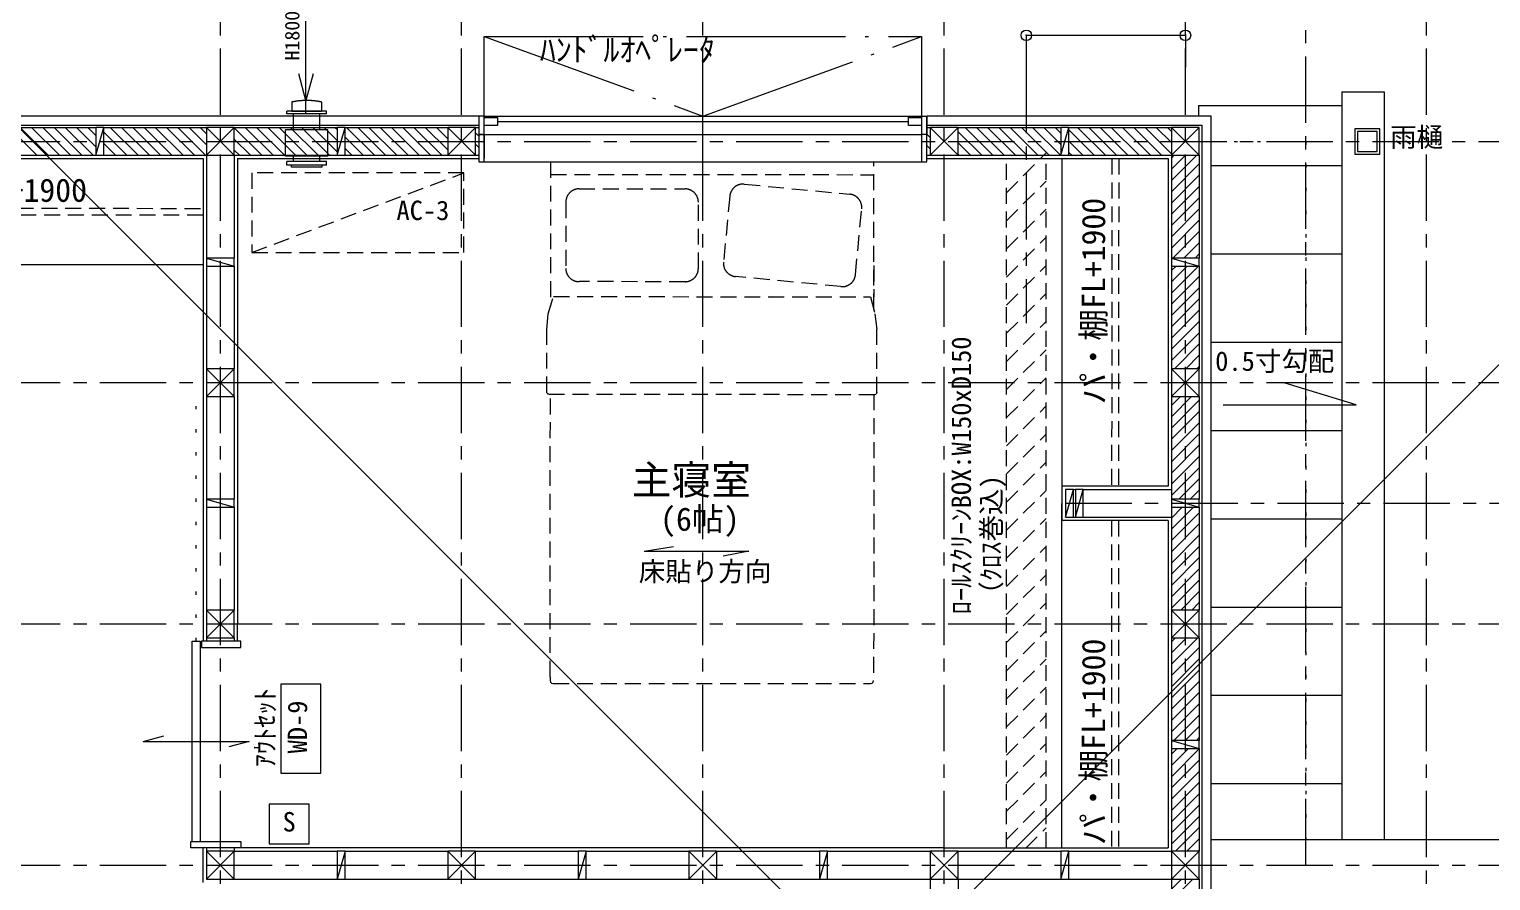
# Model space of a CAD drawing. Units: millimetres at full size, sheet at 1:50. Extents: x -16792 to 54909, y -26252 to 25759.
# Drawn here: x 20298 to 25812, y 17734 to 20946 of the extents above; entities that cross this region are included whole.
import ezdxf
from ezdxf.enums import TextEntityAlignment as Align

# ---------------------------------------------------------------- set-up
doc = ezdxf.new("R2010")
doc.units = ezdxf.units.MM
doc.header["$LTSCALE"] = 50
doc.header["$PDMODE"] = 32
doc.header["$PDSIZE"] = 40
for name, pattern in [('CHAIN1', [8, 5, -1, 1, -1]), ('DASHED1', [1.8, 1.2, -0.6]), ('DOTTED', [1.75, 0.25, -1.5]), ('LONG_DASHED_DOTTED', [15.25, 12, -1.5, 0.25, -1.5])]:
    doc.linetypes.add(name, pattern=pattern)
for name, color, linetype, lineweight in [('3-1_通り芯・通り番号', 7, 'Continuous', 13), ('3-2_柱(黄)', 4, 'Continuous', 5), ('3-3_仕上線(黄)', 3, 'Continuous', 20), ('3-4_下地・間柱(水色)', 4, 'Continuous', 5), ('3-5_サッシ・室内建具', 7, 'Continuous', 13), ('3-6_住宅設備・造作', 4, 'Continuous', 5), ('3-7_家具点線', 4, 'DASHED1', 5), ('3-8_ハッチング', 1, 'Continuous', 9), ('3-9_建築設備', 5, 'Continuous', 13), ('3-A_文字', 7, 'Continuous', 13), ('3-D_断熱・その他ｸﾞﾚｰ', 1, 'Continuous', 9), ('3-F_寸法・方位', 7, 'Continuous', 13), ('F-F_図面枠（共通）', 7, 'Continuous', 13)]:
    doc.layers.add(name, color=color, linetype=linetype, lineweight=lineweight)
doc.styles.add('ＭＳ ゴシック', font='')
doc.styles.get('ＭＳ ゴシック').set_extended_font_data('MS Gothic')

# ---------------------------------------------------------------- blocks, each defined once
blk = doc.blocks.new('SA')
at = {"layer": '3-9_建築設備'}
for p, q in [((-57.26, 223.53), (-57.26, 215.53)), ((-57.26, 223.53), (57.74, 223.53)), ((57.74, 223.53), (57.74, 215.53)), ((-79.76, 181.68), (-79.76, 95.68)), ((-79.76, 181.68), (80.24, 181.68)), ((-79.76, 181.68), (-79.76, 95.68)), ((-79.76, 181.68), (80.24, 181.68)), ((-74.76, 215.53), (-74.76, 201.53)), ((-74.76, 215.53), (75.24, 215.53)), ((-74.76, 201.53), (75.24, 201.53)), ((-57.26, 215.53), (57.74, 215.53)), ((-49.26, 201.68), (-49.26, 181.68)), ((-49.26, 201.68), (49.74, 201.68)), ((-49.26, 181.68), (49.74, 181.68)), ((49.74, 201.68), (49.74, 181.68)), ((75.24, 215.53), (75.24, 201.53)), ((80.24, 181.68), (80.24, 95.68)), ((80.24, 181.68), (80.24, 82.68)), ((-79.76, 95.68), (-79.76, 82.68)), ((-79.76, 82.68), (80.24, 82.68)), ((49.74, 82.68), (49.74, 21.68)), ((-74.76, 21.68), (-74.76, 11.68)), ((-74.76, 21.68), (75.24, 21.68)), ((-74.76, 11.68), (75.24, 11.68)), ((4.57, -385.34), (4.57, 20.47)), ((75.24, 21.68), (75.24, 11.68))]:
    blk.add_line(p, q, dxfattribs=at)
for points in [[(-49.26, 82.68), (-49.26, 21.68), (49.74, 21.68)], [(56.85, -22.4), (56.85, 11.68), (-56.36, 11.68), (-56.36, -22.3), (-55.75, -22.43), (-54.88, -22.61), (-54.02, -22.79), (-53.15, -22.97), (-52.28, -23.14), (-51.41, -23.31), (-50.54, -23.48), (-49.68, -23.64), (-48.81, -23.8), (-47.93, -23.96), (-47.06, -24.12), (-46.19, -24.27), (-45.32, -24.42), (-44.45, -24.57), (-43.57, -24.71), (-42.7, -24.86), (-41.83, -24.99), (-40.95, -25.13), (-40.08, -25.26), (-39.2, -25.39), (-38.33, -25.52), (-37.45, -25.65), (-36.58, -25.77), (-35.7, -25.89), (-34.82, -26), (-33.94, -26.12), (-33.07, -26.23), (-32.19, -26.34), (-31.31, -26.44), (-30.43, -26.54), (-29.55, -26.64), (-28.67, -26.74), (-27.79, -26.83), (-26.91, -26.92), (-26.03, -27.01), (-25.15, -27.1)], [(-25.15, -27.1), (-24.27, -27.18), (-23.39, -27.26), (-22.51, -27.34), (-21.62, -27.41), (-20.74, -27.48), (-19.86, -27.55), (-18.98, -27.61), (-18.09, -27.67), (-17.21, -27.73), (-16.33, -27.79), (-15.44, -27.84), (-14.56, -27.89), (-13.68, -27.94), (-12.79, -27.99), (-11.91, -28.03), (-11.03, -28.07), (-10.14, -28.11), (-9.26, -28.14), (-8.37, -28.17), (-7.49, -28.2), (-6.6, -28.22), (-5.72, -28.24), (-4.84, -28.26), (-3.95, -28.28), (-3.07, -28.29), (-2.18, -28.3), (-1.3, -28.31), (-0.41, -28.32), (0.47, -28.32), (1.36, -28.32), (2.24, -28.31), (3.13, -28.3), (4.01, -28.29), (4.9, -28.28), (5.78, -28.26), (6.67, -28.24), (7.55, -28.22), (8.44, -28.2), (9.32, -28.17)], [(-23.51, -128.36), (3.28, -28.37), (30.07, -128.36)], [(9.32, -28.17), (10.21, -28.14), (11.09, -28.11), (11.97, -28.07), (12.86, -28.03), (13.74, -27.99), (14.63, -27.94), (15.51, -27.89), (16.39, -27.84), (17.28, -27.79), (18.16, -27.73), (19.04, -27.67), (19.92, -27.61), (20.81, -27.55), (21.69, -27.48), (22.57, -27.41), (23.45, -27.34), (24.33, -27.26), (25.22, -27.18), (26.1, -27.1), (26.98, -27.01), (27.86, -26.92), (28.74, -26.83), (29.62, -26.74), (30.5, -26.64), (31.38, -26.54), (32.26, -26.44), (33.13, -26.34), (34.01, -26.23), (34.89, -26.12), (35.77, -26), (36.65, -25.89), (37.52, -25.77), (38.4, -25.65), (39.27, -25.52), (40.15, -25.39), (41.03, -25.26), (41.9, -25.13), (42.77, -24.99), (43.65, -24.86)], [(43.65, -24.86), (44.52, -24.71), (45.4, -24.57), (46.27, -24.42), (47.14, -24.27), (48.01, -24.12), (48.88, -23.96), (49.75, -23.8), (50.62, -23.64), (51.49, -23.48), (52.36, -23.31), (53.23, -23.14), (54.1, -22.97), (54.96, -22.79), (55.83, -22.61), (56.7, -22.43), (57.31, -22.3)]]:
    blk.add_lwpolyline(points, dxfattribs=at)

msp = doc.modelspace()

# ---------------------------------------------------------------- linework, layer by layer
at = {"layer": '3-1_通り芯・通り番号', "color": 1, "linetype": 'CHAIN1', "lineweight": 9}
for p, q in [((21019.52, 11422.55), (21019.52, 23216.06)), ((21929.52, 11422.55), (21929.52, 23216.06)), ((22839.52, 11422.55), (22839.52, 23216.06)), ((23749.52, 11422.55), (23749.52, 23216.06)), ((24659.52, 11422.55), (24659.52, 23216.06)), ((25569.52, 11422.55), (25569.52, 23216.06)), ((25114.52, 17792.55), (25114.52, 22512.96)), ((24059.52, 20802.99), (24059.52, 19837.28)), ((14565.29, 20522.55), (28820.4, 20522.55)), ((14565.29, 19612.55), (28820.4, 19612.55)), ((24207.02, 19157.55), (27874.19, 19157.55)), ((14565.29, 18702.55), (28820.4, 18702.55)), ((14565.29, 17792.55), (28820.4, 17792.55))]:
    msp.add_line(p, q, dxfattribs=at)
at = {"layer": '3-2_柱(黄)'}
for p, q in [((20967.02, 20575.05), (21072.02, 20470.05)), ((21072.02, 20575.05), (20967.02, 20470.05)), ((21877.02, 20575.05), (21982.02, 20470.05)), ((21982.02, 20575.05), (21877.02, 20470.05)), ((23697.02, 20575.05), (23802.02, 20470.05)), ((23802.02, 20575.05), (23697.02, 20470.05)), ((24607.02, 20575.05), (24712.02, 20470.05)), ((24712.02, 20575.05), (24607.02, 20470.05)), ((20967.02, 19665.05), (21072.02, 19560.05)), ((21072.02, 19665.05), (20967.02, 19560.05)), ((24607.02, 19665.05), (24712.02, 19560.05)), ((24712.02, 19665.05), (24607.02, 19560.05)), ((21072.02, 18755.05), (20967.02, 18650.05)), ((21072.02, 18650.05), (20967.02, 18755.05)), ((24712.02, 18755.05), (24607.02, 18650.05)), ((24712.02, 18650.05), (24607.02, 18755.05)), ((20967.02, 17845.05), (21072.02, 17740.05)), ((21072.02, 17845.05), (20967.02, 17740.05)), ((21982.02, 17740.05), (21877.02, 17845.05)), ((21877.02, 17740.05), (21982.02, 17845.05)), ((22892.02, 17740.05), (22787.02, 17845.05)), ((22787.02, 17740.05), (22892.02, 17845.05)), ((23697.02, 17845.05), (23802.02, 17740.05)), ((23802.02, 17845.05), (23697.02, 17740.05)), ((24607.02, 17845.05), (24712.02, 17740.05)), ((24712.02, 17845.05), (24607.02, 17740.05))]:
    msp.add_line(p, q, dxfattribs=at)
at = {"layer": '3-2_柱(黄)', "color": 3, "lineweight": 20}
for points in [[(20967.02, 20575.05), (20967.02, 20470.05), (21072.02, 20470.05), (21072.02, 20575.05)], [(21877.02, 20575.05), (21877.02, 20470.05), (21982.02, 20470.05), (21982.02, 20575.05)], [(23697.02, 20575.05), (23697.02, 20470.05), (23802.02, 20470.05), (23802.02, 20575.05)], [(24607.02, 20575.05), (24607.02, 20470.05), (24712.02, 20470.05), (24712.02, 20575.05)], [(20967.02, 19665.05), (20967.02, 19560.05), (21072.02, 19560.05), (21072.02, 19665.05)], [(24607.02, 19665.05), (24607.02, 19560.05), (24712.02, 19560.05), (24712.02, 19665.05)], [(21072.02, 18755.05), (20967.02, 18755.05), (20967.02, 18650.05), (21072.02, 18650.05)], [(24712.02, 18755.05), (24607.02, 18755.05), (24607.02, 18650.05), (24712.02, 18650.05)], [(20967.02, 17845.05), (20967.02, 17740.05), (21072.02, 17740.05), (21072.02, 17845.05)], [(21982.02, 17740.05), (21982.02, 17845.05), (21877.02, 17845.05), (21877.02, 17740.05)], [(22892.02, 17740.05), (22892.02, 17845.05), (22787.02, 17845.05), (22787.02, 17740.05)], [(23697.02, 17845.05), (23697.02, 17740.05), (23802.02, 17740.05), (23802.02, 17845.05)], [(24607.02, 17845.05), (24607.02, 17740.05), (24712.02, 17740.05), (24712.02, 17845.05)]]:
    msp.add_lwpolyline(points, close=True, dxfattribs=at)
at = {"layer": '3-3_仕上線(黄)', "color": 7, "lineweight": 13}
for p, q in [((25249.52, 20709.07), (25409.52, 20709.07)), ((25249.52, 20709.07), (25249.52, 17889.05)), ((25409.52, 20709.07), (25409.52, 17889.05)), ((24709.52, 20657.55), (24709.52, 20619.05)), ((24709.52, 20657.55), (25249.52, 20657.55)), ((24756.02, 17889.05), (27486.02, 17889.05))]:
    msp.add_line(p, q, dxfattribs=at)
at = {"layer": '3-3_仕上線(黄)'}
for p, q in [((20109.52, 20619.05), (21019.52, 20619.05)), ((21019.52, 20619.05), (21929.52, 20619.05)), ((21929.52, 20619.05), (21994.52, 20619.05)), ((23684.52, 20619.05), (23749.52, 20619.05)), ((23749.52, 20619.05), (24756.02, 20619.05)), ((24756.02, 20619.05), (24756.02, 19612.55)), ((20109.52, 20457.55), (20954.52, 20457.55)), ((20954.52, 20457.55), (20954.52, 19612.55)), ((21084.52, 20457.55), (21084.52, 19612.55)), ((21084.52, 20457.55), (21929.52, 20457.55)), ((21929.52, 20457.55), (21994.52, 20457.55)), ((23684.52, 20457.55), (23749.52, 20457.55)), ((23749.52, 20457.55), (24594.52, 20457.55)), ((24594.52, 20457.55), (24594.52, 19612.55)), ((20954.52, 19612.55), (20954.52, 18637.55)), ((21084.52, 19612.55), (21084.52, 18702.55)), ((24594.52, 19612.55), (24594.52, 19222.55)), ((24756.02, 19612.55), (24756.02, 19157.55)), ((24594.52, 19222.55), (24194.52, 19222.55)), ((24194.52, 19092.55), (24194.52, 19222.55)), ((24756.02, 19157.55), (24756.02, 18702.55)), ((24594.52, 19092.55), (24194.52, 19092.55)), ((24594.52, 19092.55), (24594.52, 18702.55)), ((21084.52, 18637.55), (21084.52, 18702.55)), ((24594.52, 18702.55), (24594.52, 17857.55)), ((24756.02, 18702.55), (24756.02, 17792.55)), ((20954.52, 17727.55), (20954.52, 17857.55)), ((21929.52, 17857.55), (21096.52, 17857.55)), ((22839.52, 17857.55), (21929.52, 17857.55)), ((23749.52, 17857.55), (22839.52, 17857.55)), ((23749.52, 17857.55), (24594.52, 17857.55)), ((24756.02, 17792.55), (24756.02, 16882.55))]:
    msp.add_line(p, q, dxfattribs=at)
at = {"layer": '3-3_仕上線(黄)', "color": 7, "linetype": 'DOTTED', "lineweight": 13}
for p, q in [((24756.02, 20522.55), (25114.52, 20522.55)), ((25114.52, 20522.55), (25114.52, 17889.05))]:
    msp.add_line(p, q, dxfattribs=at)
at = {"layer": '3-4_下地・間柱(水色)'}
for p, q in [((20109.52, 20584.05), (21019.52, 20584.05)), ((20162.02, 20575.05), (20549.52, 20575.05)), ((20549.52, 20470.05), (20579.52, 20575.05)), ((20579.52, 20575.05), (20967.02, 20575.05)), ((21019.52, 20584.05), (21929.52, 20584.05)), ((21072.02, 20575.05), (21459.52, 20575.05)), ((21459.52, 20470.05), (21489.52, 20575.05)), ((21489.52, 20575.05), (21877.02, 20575.05)), ((21929.52, 20584.05), (21994.52, 20584.05)), ((21982.02, 20575.05), (21994.52, 20575.05)), ((23684.52, 20584.05), (23749.52, 20584.05)), ((23684.52, 20575.05), (23697.02, 20575.05)), ((23749.52, 20584.05), (24721.02, 20584.05)), ((23802.02, 20575.05), (24189.52, 20575.05)), ((24189.52, 20470.05), (24219.52, 20575.05)), ((24219.52, 20575.05), (24607.02, 20575.05)), ((24721.02, 20584.05), (24721.02, 19612.55)), ((20162.02, 20470.05), (20549.52, 20470.05)), ((20579.52, 20470.05), (20967.02, 20470.05)), ((20967.02, 20470.05), (20967.02, 20082.55)), ((21072.02, 20470.05), (21072.02, 20082.55)), ((21072.02, 20470.05), (21459.52, 20470.05)), ((21489.52, 20470.05), (21877.02, 20470.05)), ((21982.02, 20470.05), (21994.52, 20470.05)), ((23684.52, 20470.05), (23697.02, 20470.05)), ((23802.02, 20470.05), (24189.52, 20470.05)), ((24219.52, 20470.05), (24607.02, 20470.05)), ((24607.02, 20470.05), (24607.02, 20082.55)), ((24712.02, 20470.05), (24712.02, 20082.55)), ((20967.02, 20082.55), (21072.02, 20052.55)), ((24607.02, 20082.55), (24712.02, 20052.55)), ((20967.02, 20052.55), (20967.02, 19665.05)), ((21072.02, 20052.55), (21072.02, 19665.05)), ((24607.02, 20052.55), (24607.02, 19665.05)), ((24712.02, 20052.55), (24712.02, 19665.05)), ((24721.02, 19612.55), (24721.02, 19157.55)), ((20967.02, 19560.05), (20967.02, 18755.05)), ((21072.02, 19560.05), (21072.02, 19172.55)), ((24607.02, 19560.05), (24607.02, 19210.05)), ((24712.02, 19560.05), (24712.02, 19172.55)), ((24207.02, 19105.05), (24237.02, 19210.05)), ((24237.02, 19210.05), (24244.52, 19210.05)), ((24244.52, 19105.05), (24274.52, 19210.05)), ((24274.52, 19210.05), (24607.02, 19210.05)), ((20967.02, 19172.55), (21072.02, 19142.55)), ((21072.02, 19142.55), (21072.02, 18755.05)), ((24607.02, 19172.55), (24712.02, 19142.55)), ((24712.02, 19142.55), (24712.02, 18755.05)), ((24721.02, 19157.55), (24721.02, 18702.55)), ((24237.02, 19105.05), (24244.52, 19105.05)), ((24274.52, 19105.05), (24607.02, 19105.05)), ((24607.02, 19105.05), (24607.02, 18755.05)), ((24721.02, 18702.55), (24721.02, 17792.55)), ((20967.02, 18650.05), (20967.02, 18637.55)), ((21072.02, 18650.05), (21072.02, 18637.55)), ((24607.02, 18650.05), (24607.02, 18262.55)), ((24712.02, 18650.05), (24712.02, 18262.55)), ((24607.02, 18262.55), (24712.02, 18232.55)), ((24607.02, 18232.55), (24607.02, 17845.05)), ((24712.02, 18232.55), (24712.02, 17845.05)), ((20967.02, 17857.55), (20967.02, 17845.05)), ((21072.02, 17857.55), (21072.02, 17845.05)), ((21072.02, 17845.05), (21459.52, 17845.05)), ((21489.52, 17845.05), (21459.52, 17740.05)), ((21489.52, 17845.05), (21877.02, 17845.05)), ((21982.02, 17845.05), (22369.52, 17845.05)), ((22399.52, 17845.05), (22369.52, 17740.05)), ((22399.52, 17845.05), (22787.02, 17845.05)), ((22892.02, 17845.05), (23279.52, 17845.05)), ((23309.52, 17845.05), (23279.52, 17740.05)), ((23309.52, 17845.05), (23697.02, 17845.05)), ((23802.02, 17845.05), (24189.52, 17845.05)), ((24189.52, 17740.05), (24219.52, 17845.05)), ((24219.52, 17845.05), (24607.02, 17845.05)), ((24721.02, 17792.55), (24721.02, 16882.55)), ((21072.02, 17740.05), (21459.52, 17740.05)), ((21489.52, 17740.05), (21877.02, 17740.05)), ((21982.02, 17740.05), (22369.52, 17740.05)), ((22399.52, 17740.05), (22787.02, 17740.05)), ((22892.02, 17740.05), (23279.52, 17740.05)), ((23309.52, 17740.05), (23697.02, 17740.05)), ((23697.02, 17740.05), (23697.02, 17352.55)), ((23802.02, 17740.05), (23802.02, 17352.55)), ((23802.02, 17740.05), (24189.52, 17740.05)), ((24219.52, 17740.05), (24607.02, 17740.05)), ((24607.02, 17740.05), (24607.02, 17352.55)), ((24712.02, 17740.05), (24712.02, 17352.55))]:
    msp.add_line(p, q, dxfattribs=at)
for points in [[(20549.52, 20575.05), (20549.52, 20470.05), (20579.52, 20470.05), (20579.52, 20575.05)], [(21459.52, 20575.05), (21459.52, 20470.05), (21489.52, 20470.05), (21489.52, 20575.05)], [(24189.52, 20575.05), (24189.52, 20470.05), (24219.52, 20470.05), (24219.52, 20575.05)], [(21072.02, 20082.55), (20967.02, 20082.55), (20967.02, 20052.55), (21072.02, 20052.55)], [(24712.02, 20082.55), (24607.02, 20082.55), (24607.02, 20052.55), (24712.02, 20052.55)], [(24207.02, 19210.05), (24207.02, 19105.05), (24237.02, 19105.05), (24237.02, 19210.05)], [(24244.52, 19210.05), (24244.52, 19105.05), (24274.52, 19105.05), (24274.52, 19210.05)], [(21072.02, 19172.55), (20967.02, 19172.55), (20967.02, 19142.55), (21072.02, 19142.55)], [(24712.02, 19172.55), (24607.02, 19172.55), (24607.02, 19142.55), (24712.02, 19142.55)], [(24712.02, 18262.55), (24607.02, 18262.55), (24607.02, 18232.55), (24712.02, 18232.55)], [(21489.52, 17740.05), (21489.52, 17845.05), (21459.52, 17845.05), (21459.52, 17740.05)], [(22399.52, 17740.05), (22399.52, 17845.05), (22369.52, 17845.05), (22369.52, 17740.05)], [(23309.52, 17740.05), (23309.52, 17845.05), (23279.52, 17845.05), (23279.52, 17740.05)], [(24189.52, 17845.05), (24189.52, 17740.05), (24219.52, 17740.05), (24219.52, 17845.05)]]:
    msp.add_lwpolyline(points, close=True, dxfattribs=at)
at = {"layer": '3-5_サッシ・室内建具', "linetype": 'LONG_DASHED_DOTTED'}
for p, q in [((22014.52, 20618.15), (22014.52, 20918.05)), ((22014.62, 20918.05), (23664.42, 20918.05)), ((23664.52, 20918.05), (23664.52, 20618.15))]:
    msp.add_line(p, q, dxfattribs=at)
at = {"layer": '3-5_サッシ・室内建具'}
for p, q in [((22839.52, 20473.05), (22839.52, 20693.05)), ((21994.52, 20619.05), (21994.52, 20610.05)), ((22014.52, 20618.05), (21994.52, 20618.05)), ((22014.52, 20618.05), (23664.52, 20618.05)), ((22014.52, 20445.55), (22014.52, 20618.05)), ((22014.52, 20613.05), (22064.52, 20613.05)), ((22064.52, 20598.05), (23614.52, 20598.05)), ((23614.52, 20613.05), (23664.52, 20613.05)), ((23664.52, 20618.05), (23664.52, 20445.55)), ((23664.52, 20618.05), (23684.52, 20618.05)), ((23684.52, 20619.05), (23684.52, 20548.05)), ((23684.52, 20619.05), (23684.52, 20610.05)), ((23684.52, 20445.55), (23684.52, 20618.05)), ((22014.52, 20548.05), (21994.52, 20548.05)), ((22014.52, 20548.05), (22014.52, 20457.55)), ((22014.52, 20548.05), (23664.52, 20548.05)), ((23684.52, 20548.05), (23664.52, 20548.05)), ((23664.52, 20548.05), (23664.52, 20457.55)), ((23684.52, 20548.05), (23664.52, 20548.05)), ((21994.52, 20445.55), (23684.52, 20445.55)), ((23664.52, 20445.55), (23684.52, 20445.55)), ((20913.52, 18637.55), (20943.52, 18637.55)), ((20913.52, 17881.55), (20913.52, 18637.55)), ((20943.52, 18637.55), (20943.52, 17881.55)), ((21096.52, 18637.55), (20948.52, 18637.55)), ((21096.52, 18613.55), (21096.52, 18637.55)), ((20728.52, 18259.55), (20805.8, 18280.25)), ((20728.52, 18259.55), (21128.52, 18259.55)), ((21128.52, 18259.55), (21051.25, 18238.84)), ((21096.52, 17881.55), (21096.52, 17857.55))]:
    msp.add_line(p, q, dxfattribs=at)
at = {"layer": '3-5_サッシ・室内建具', "linetype": 'DOTTED'}
msp.add_line((20928.52, 18637.55), (20928.52, 19523.59), dxfattribs=at)
at = {"layer": '3-5_サッシ・室内建具', "linetype": 'LONG_DASHED_DOTTED'}
msp.add_lwpolyline([(22014.62, 20917.95), (22839.52, 20618.05), (23664.42, 20917.95)], dxfattribs=at)
at = {"layer": '3-5_サッシ・室内建具'}
for points in [[(21994.52, 20619.05), (21994.52, 20548.05), (22014.52, 20548.05)], [(21994.52, 20618.05), (21994.52, 20445.55), (22014.52, 20445.55)], [(22064.52, 20613.05), (22064.52, 20583.05), (22014.52, 20583.05)], [(23664.52, 20583.05), (23614.52, 20583.05), (23614.52, 20613.05)], [(20948.52, 18637.55), (20948.52, 18613.55), (21096.52, 18613.55)], [(21096.52, 17857.55), (20908.52, 17857.55), (20908.52, 17881.55), (21096.52, 17881.55)]]:
    msp.add_lwpolyline(points, dxfattribs=at)
msp.add_lwpolyline([(21397.96, 18475.86), (21247.96, 18475.86), (21247.96, 18139.74), (21397.96, 18139.74)], close=True, dxfattribs=at)
at = {"layer": '3-6_住宅設備・造作', "color": 7, "lineweight": 13}
for p, q in [((25298.59, 20569.74), (25298.59, 20474.74)), ((25393.59, 20569.74), (25298.59, 20569.74)), ((24193.67, 17857.55), (24195.02, 20457.55)), ((20954.52, 20056.94), (19264.52, 20058.05))]:
    msp.add_line(p, q, dxfattribs=at)
at = {"layer": '3-6_住宅設備・造作', "linetype": 'DASHED1'}
for p, q in [((23984.52, 20329.15), (24134.52, 20479.15)), ((23984.52, 17857.55), (23984.52, 20457.55)), ((24134.52, 17857.55), (24134.52, 20457.55)), ((22264.65, 20445.55), (22264.33, 19900.64)), ((23484.44, 19888.63), (23484.77, 20445.55)), ((22264.62, 20397.74), (23484.75, 20397.01)), ((22372.52, 20343.58), (22772.52, 20343.34)), ((22995.58, 20361.33), (23393.77, 20323.28)), ((23984.52, 20223.08), (24134.52, 20373.08)), ((22322.49, 20293.61), (22322.34, 20043.61)), ((22822.34, 20043.31), (22822.49, 20293.31)), ((22941.05, 20316.31), (22917.27, 20067.45)), ((23415.01, 20019.89), (23438.79, 20268.75)), ((23984.52, 20117.02), (24134.52, 20267.02)), ((23984.52, 20010.95), (24134.52, 20160.95)), ((23360.48, 19974.87), (22962.29, 20012.92)), ((23484.54, 20054.7), (23484.47, 19936.47)), ((23984.52, 19904.88), (24134.52, 20054.88)), ((22772.31, 19993.34), (22372.31, 19993.58)), ((22255.52, 19872.74), (22275.87, 19937.19)), ((22275.87, 19937.19), (23472.16, 19936.47)), ((23101.45, 19938.3), (23101.45, 19938.31)), ((23984.52, 19798.82), (24134.52, 19948.82)), ((22250.93, 19813.31), (22255.52, 19872.74)), ((22250.78, 19575.57), (22250.93, 19813.31)), ((23495.49, 19574.84), (23495.63, 19812.57)), ((23984.52, 19692.75), (24134.52, 19842.75)), ((23984.52, 19586.69), (24134.52, 19736.69)), ((23984.52, 19480.62), (24134.52, 19630.62)), ((22251.83, 19572.26), (22250.78, 19575.57)), ((22251.83, 19572.26), (22254.67, 19569.83)), ((22258.07, 19569.05), (22254.67, 19569.83)), ((22258.07, 19569.05), (23488.2, 19568.32)), ((22263.5, 18503.05), (22264.13, 19569.05)), ((23484.25, 19568.32), (23483.61, 18488.65)), ((23488.2, 19568.32), (23491.6, 19569.09)), ((23984.52, 19374.55), (24134.52, 19524.55)), ((23984.52, 19268.49), (24134.52, 19418.49)), ((23984.52, 19162.42), (24134.52, 19312.42)), ((23984.52, 19056.36), (24134.52, 19206.36)), ((23984.52, 18950.29), (24134.52, 19100.29)), ((23984.52, 18844.22), (24134.52, 18994.22)), ((23984.52, 18738.16), (24134.52, 18888.16)), ((23984.52, 18632.09), (24134.52, 18782.09)), ((23984.52, 18526.03), (24134.52, 18676.03)), ((23984.52, 18419.96), (24134.52, 18569.96)), ((22263.5, 18503.05), (22263.49, 18489.38)), ((22263.49, 18489.38), (22264.77, 18483.08)), ((22274.99, 18478.04), (23472.1, 18477.33)), ((23472.1, 18477.33), (23478.5, 18478.58)), ((23478.5, 18478.58), (23482.33, 18482.36)), ((23482.33, 18482.36), (23483.61, 18488.65)), ((23984.52, 18313.89), (24134.52, 18463.89)), ((23984.52, 18207.83), (24134.52, 18357.83)), ((23984.52, 18101.76), (24134.52, 18251.76)), ((23984.52, 17995.7), (24134.52, 18145.7)), ((23984.52, 17889.63), (24134.52, 18039.63)), ((24058.5, 17857.55), (24134.52, 17933.56))]:
    msp.add_line(p, q, dxfattribs=at)
at = {"layer": '3-6_住宅設備・造作', "color": 7, "linetype": 'DASHED1', "lineweight": 13}
for p, q in [((24382.02, 20457.55), (24381.38, 19222.55)), ((24408.02, 20457.55), (24407.38, 19222.55)), ((19264.52, 20271.05), (20954.52, 20269.94)), ((20954.52, 20243.94), (19264.52, 20245.05)), ((24381.31, 19092.55), (24380.67, 17857.55)), ((24407.31, 19092.55), (24406.67, 17857.55))]:
    msp.add_line(p, q, dxfattribs=at)
at = {"layer": '3-6_住宅設備・造作', "color": 7, "lineweight": 13}
msp.add_lwpolyline([(25298.59, 20474.74), (25393.59, 20474.74), (25393.59, 20569.74)], dxfattribs=at)
msp.add_lwpolyline([(25308.59, 20559.74), (25308.59, 20484.74), (25383.59, 20484.74), (25383.59, 20559.74)], close=True, dxfattribs=at)
at = {"layer": '3-6_住宅設備・造作', "linetype": 'DASHED1'}
for points in [[(22372.52, 20343.58), (22371.09, 20343.56), (22369.66, 20343.5), (22368.24, 20343.4), (22366.82, 20343.26), (22365.4, 20343.07), (22363.99, 20342.85), (22362.59, 20342.59), (22361.19, 20342.29), (22359.81, 20341.94), (22358.43, 20341.56), (22357.07, 20341.14), (22355.71, 20340.68), (22354.38, 20340.18), (22353.05, 20339.65), (22351.74, 20339.07), (22350.45, 20338.46), (22349.18, 20337.81), (22347.93, 20337.13), (22346.69, 20336.41), (22345.48, 20335.66), (22344.29, 20334.87), (22343.12, 20334.05), (22341.98, 20333.19), (22340.86, 20332.31), (22339.77, 20331.39), (22338.7, 20330.44), (22337.66, 20329.46), (22336.65, 20328.45), (22335.67, 20327.41), (22334.72, 20326.34), (22333.8, 20325.25), (22332.91, 20324.14), (22332.05, 20322.99), (22331.23, 20321.83), (22330.44, 20320.64), (22329.69, 20319.42), (22328.97, 20318.19), (22328.28, 20316.94), (22327.63, 20315.67)], [(22995.58, 20361.33), (22994.16, 20361.45), (22992.73, 20361.52), (22991.31, 20361.56), (22989.88, 20361.55), (22988.45, 20361.5), (22987.03, 20361.41), (22985.6, 20361.29), (22984.19, 20361.12), (22982.77, 20360.91), (22981.37, 20360.66), (22979.97, 20360.37), (22978.58, 20360.04), (22977.2, 20359.67), (22975.83, 20359.26), (22974.48, 20358.81), (22973.13, 20358.32), (22971.81, 20357.8), (22970.49, 20357.24), (22969.2, 20356.64), (22967.92, 20356), (22966.66, 20355.33), (22965.42, 20354.62), (22964.2, 20353.88), (22963, 20353.1), (22961.83, 20352.29), (22960.68, 20351.44), (22959.55, 20350.57), (22958.45, 20349.66), (22957.37, 20348.72), (22956.33, 20347.75), (22955.31, 20346.75), (22954.32, 20345.72), (22953.36, 20344.66), (22952.43, 20343.58), (22951.53, 20342.47), (22950.66, 20341.33), (22949.83, 20340.18), (22949.03, 20338.99), (22948.26, 20337.79)], [(22327.63, 20315.67), (22327.02, 20314.38), (22326.44, 20313.07), (22325.91, 20311.75), (22325.41, 20310.41), (22324.94, 20309.06), (22324.52, 20307.69), (22324.14, 20306.32), (22323.79, 20304.93), (22323.49, 20303.54), (22323.23, 20302.13), (22323, 20300.72), (22322.82, 20299.31), (22322.67, 20297.89), (22322.57, 20296.46), (22322.51, 20295.04), (22322.49, 20293.61)], [(22794.58, 20338.2), (22793.29, 20338.81), (22791.98, 20339.39), (22790.66, 20339.92), (22789.32, 20340.42), (22787.97, 20340.89), (22786.6, 20341.31), (22785.23, 20341.69), (22783.84, 20342.04), (22782.45, 20342.34), (22781.04, 20342.6), (22779.63, 20342.83), (22778.22, 20343.01), (22776.8, 20343.16), (22775.37, 20343.26), (22773.95, 20343.32), (22772.52, 20343.34)], [(22822.49, 20293.31), (22822.47, 20294.74), (22822.41, 20296.17), (22822.31, 20297.59), (22822.17, 20299.01), (22821.98, 20300.43), (22821.76, 20301.84), (22821.5, 20303.24), (22821.2, 20304.64), (22820.85, 20306.02), (22820.47, 20307.4), (22820.05, 20308.76), (22819.59, 20310.12), (22819.09, 20311.45), (22818.56, 20312.78), (22817.98, 20314.09), (22817.37, 20315.38), (22816.72, 20316.65), (22816.04, 20317.9), (22815.32, 20319.14), (22814.57, 20320.35), (22813.78, 20321.54), (22812.96, 20322.71), (22812.1, 20323.85), (22811.21, 20324.97), (22810.3, 20326.06), (22809.35, 20327.13), (22808.37, 20328.17), (22807.36, 20329.18), (22806.32, 20330.16), (22805.25, 20331.11), (22804.16, 20332.03), (22803.04, 20332.92), (22801.9, 20333.77), (22800.73, 20334.6), (22799.55, 20335.39), (22798.33, 20336.14), (22797.1, 20336.86), (22795.85, 20337.55), (22794.58, 20338.2)], [(22948.26, 20337.79), (22947.53, 20336.56), (22946.83, 20335.31), (22946.17, 20334.05), (22945.55, 20332.76), (22944.96, 20331.46), (22944.41, 20330.14), (22943.9, 20328.81), (22943.43, 20327.46), (22942.99, 20326.1), (22942.59, 20324.73), (22942.24, 20323.35), (22941.92, 20321.96), (22941.64, 20320.56), (22941.41, 20319.15), (22941.21, 20317.73), (22941.05, 20316.31)], [(23415.24, 20316.08), (23414.02, 20316.81), (23412.77, 20317.5), (23411.5, 20318.16), (23410.22, 20318.79), (23408.92, 20319.38), (23407.6, 20319.93), (23406.27, 20320.44), (23404.92, 20320.91), (23403.56, 20321.35), (23402.19, 20321.74), (23400.81, 20322.1), (23399.41, 20322.42), (23398.01, 20322.69), (23396.6, 20322.93), (23395.19, 20323.13), (23393.77, 20323.28)], [(23438.79, 20268.75), (23438.9, 20270.18), (23438.98, 20271.6), (23439.01, 20273.03), (23439.01, 20274.46), (23438.96, 20275.88), (23438.87, 20277.31), (23438.74, 20278.73), (23438.57, 20280.15), (23438.36, 20281.56), (23438.11, 20282.97), (23437.82, 20284.37), (23437.49, 20285.76), (23437.12, 20287.13), (23436.71, 20288.5), (23436.27, 20289.86), (23435.78, 20291.2), (23435.26, 20292.53), (23434.69, 20293.84), (23434.09, 20295.14), (23433.46, 20296.42), (23432.79, 20297.68), (23432.08, 20298.92), (23431.33, 20300.14), (23430.56, 20301.33), (23429.75, 20302.51), (23428.9, 20303.66), (23428.02, 20304.79), (23427.11, 20305.89), (23426.17, 20306.96), (23425.2, 20308.01), (23424.2, 20309.03), (23423.17, 20310.02), (23422.12, 20310.98), (23421.03, 20311.91), (23419.92, 20312.81), (23418.79, 20313.68), (23417.63, 20314.51), (23416.45, 20315.31), (23415.24, 20316.08)], [(22322.34, 20043.61), (22322.36, 20042.18), (22322.42, 20040.75), (22322.52, 20039.33), (22322.66, 20037.91), (22322.84, 20036.49), (22323.07, 20035.08), (22323.33, 20033.68), (22323.63, 20032.28), (22323.97, 20030.9), (22324.36, 20029.52), (22324.78, 20028.16), (22325.24, 20026.8), (22325.74, 20025.47), (22326.27, 20024.14), (22326.85, 20022.84), (22327.46, 20021.54), (22328.1, 20020.27), (22328.79, 20019.02), (22329.51, 20017.78), (22330.26, 20016.57), (22331.05, 20015.38), (22331.87, 20014.21), (22332.73, 20013.07), (22333.61, 20011.95), (22334.53, 20010.86), (22335.48, 20009.79), (22336.46, 20008.75), (22337.47, 20007.74), (22338.51, 20006.76), (22339.57, 20005.81), (22340.67, 20004.89), (22341.78, 20004), (22342.93, 20003.15), (22344.09, 20002.32), (22345.28, 20001.53), (22346.49, 20000.78), (22347.73, 20000.06), (22348.98, 19999.37), (22350.25, 19998.72)], [(22772.31, 19993.34), (22773.74, 19993.36), (22775.16, 19993.42), (22776.59, 19993.52), (22778.01, 19993.66), (22779.43, 19993.85), (22780.84, 19994.07), (22782.24, 19994.33), (22783.64, 19994.63), (22785.02, 19994.98), (22786.4, 19995.36), (22787.76, 19995.78), (22789.11, 19996.24), (22790.45, 19996.74), (22791.78, 19997.27), (22793.08, 19997.85), (22794.37, 19998.46), (22795.65, 19999.11), (22796.9, 19999.79), (22798.13, 20000.51), (22799.35, 20001.26), (22800.54, 20002.05), (22801.7, 20002.87), (22802.85, 20003.73), (22803.97, 20004.62), (22805.06, 20005.53), (22806.13, 20006.48), (22807.17, 20007.46), (22808.18, 20008.47), (22809.16, 20009.51), (22810.11, 20010.58), (22811.03, 20011.67), (22811.92, 20012.79), (22812.77, 20013.93), (22813.6, 20015.09), (22814.39, 20016.28), (22815.14, 20017.5), (22815.86, 20018.73), (22816.55, 20019.98), (22817.2, 20021.25)], [(22817.2, 20021.25), (22817.81, 20022.54), (22818.38, 20023.85), (22818.92, 20025.17), (22819.42, 20026.51), (22819.88, 20027.86), (22820.31, 20029.23), (22820.69, 20030.6), (22821.03, 20031.99), (22821.34, 20033.38), (22821.6, 20034.79), (22821.83, 20036.2), (22822.01, 20037.61), (22822.15, 20039.03), (22822.26, 20040.46), (22822.32, 20041.88), (22822.34, 20043.31)], [(22917.27, 20067.45), (22917.16, 20066.02), (22917.08, 20064.6), (22917.05, 20063.17), (22917.06, 20061.74), (22917.1, 20060.32), (22917.19, 20058.89), (22917.32, 20057.47), (22917.49, 20056.05), (22917.7, 20054.64), (22917.95, 20053.23), (22918.24, 20051.83), (22918.57, 20050.45), (22918.94, 20049.07), (22919.35, 20047.7), (22919.8, 20046.34), (22920.28, 20045), (22920.81, 20043.67), (22921.37, 20042.36), (22921.97, 20041.06), (22922.6, 20039.78), (22923.28, 20038.52), (22923.98, 20037.28), (22924.73, 20036.06), (22925.51, 20034.87), (22926.32, 20033.69), (22927.16, 20032.54), (22928.04, 20031.41), (22928.95, 20030.31), (22929.89, 20029.24), (22930.86, 20028.19), (22931.86, 20027.17), (22932.89, 20026.18), (22933.94, 20025.22), (22935.03, 20024.29), (22936.14, 20023.39), (22937.27, 20022.52), (22938.43, 20021.69), (22939.61, 20020.89), (22940.82, 20020.12)], [(22940.82, 20020.12), (22942.04, 20019.39), (22943.29, 20018.7), (22944.56, 20018.04), (22945.84, 20017.41), (22947.14, 20016.82), (22948.46, 20016.27), (22949.79, 20015.76), (22951.14, 20015.29), (22952.5, 20014.85), (22953.87, 20014.46), (22955.26, 20014.1), (22956.65, 20013.79), (22958.05, 20013.51), (22959.46, 20013.27), (22960.87, 20013.07), (22962.29, 20012.92)], [(23407.8, 19998.41), (23408.53, 19999.64), (23409.23, 20000.89), (23409.89, 20002.15), (23410.51, 20003.44), (23411.1, 20004.74), (23411.65, 20006.06), (23412.16, 20007.39), (23412.64, 20008.74), (23413.07, 20010.1), (23413.47, 20011.47), (23413.82, 20012.85), (23414.14, 20014.24), (23414.42, 20015.64), (23414.65, 20017.05), (23414.85, 20018.47), (23415.01, 20019.89)], [(22350.25, 19998.72), (22351.54, 19998.11), (22352.85, 19997.53), (22354.17, 19997), (22355.51, 19996.5), (22356.86, 19996.04), (22358.22, 19995.61), (22359.6, 19995.23), (22360.99, 19994.89), (22362.38, 19994.58), (22363.78, 19994.32), (22365.19, 19994.09), (22366.61, 19993.91), (22368.03, 19993.77), (22369.46, 19993.66), (22370.88, 19993.6), (22372.31, 19993.58)], [(23360.48, 19974.87), (23361.9, 19974.75), (23363.33, 19974.68), (23364.75, 19974.64), (23366.18, 19974.65), (23367.61, 19974.7), (23369.03, 19974.79), (23370.46, 19974.92), (23371.87, 19975.09), (23373.29, 19975.3), (23374.69, 19975.55), (23376.09, 19975.84), (23377.48, 19976.17), (23378.86, 19976.54), (23380.23, 19976.94), (23381.58, 19977.39), (23382.93, 19977.88), (23384.25, 19978.4), (23385.57, 19978.96), (23386.86, 19979.56), (23388.14, 19980.2), (23389.4, 19980.87), (23390.64, 19981.58), (23391.86, 19982.32), (23393.06, 19983.1), (23394.23, 19983.91), (23395.38, 19984.76), (23396.51, 19985.63), (23397.61, 19986.54), (23398.69, 19987.48), (23399.73, 19988.45), (23400.75, 19989.45), (23401.74, 19990.48), (23402.7, 19991.54), (23403.63, 19992.62), (23404.53, 19993.73), (23405.4, 19994.87), (23406.23, 19996.03), (23407.03, 19997.21), (23407.8, 19998.41)], [(23472.16, 19936.47), (23488.71, 19872.01), (23495.63, 19812.57)], [(23495.49, 19574.84), (23494.44, 19571.52), (23491.6, 19569.09)], [(22264.77, 18483.08), (22268.6, 18479.3), (22274.99, 18478.04)]]:
    msp.add_lwpolyline(points, dxfattribs=at)
at = {"layer": '3-7_家具点線'}
for p, q in [((21138.3, 20403.79), (21138.3, 20103.79)), ((21938.3, 20403.79), (21138.3, 20403.79)), ((21138.3, 20103.79), (21938.3, 20403.79)), ((21938.3, 20103.79), (21938.3, 20403.79)), ((21138.3, 20103.79), (21938.3, 20103.79))]:
    msp.add_line(p, q, dxfattribs=at)
at = {"layer": '3-8_ハッチング', "color": 4, "lineweight": 5}
for p, q in [((20162.02, 20470.05), (20549.52, 20470.05)), ((20579.52, 20470.05), (20967.02, 20470.05)), ((21072.02, 20470.05), (21459.52, 20470.05)), ((21489.52, 20470.05), (21877.02, 20470.05)), ((23802.02, 20470.05), (24189.52, 20470.05)), ((24219.52, 20470.05), (24607.02, 20470.05)), ((24607.02, 20470.05), (24607.02, 20082.55)), ((24607.02, 20052.55), (24607.02, 19665.05)), ((24607.02, 19560.05), (24607.02, 19172.55)), ((24607.02, 19142.55), (24607.02, 18755.05)), ((24607.02, 18650.05), (24607.02, 18262.55)), ((24607.02, 18232.55), (24607.02, 17845.05)), ((24607.02, 17740.05), (24607.02, 17352.55))]:
    msp.add_line(p, q, dxfattribs=at)
at = {"layer": '3-9_建築設備'}
msp.add_lwpolyline([(21203.88, 17872.51), (21353.88, 17872.51), (21353.88, 18022.51), (21203.88, 18022.51)], close=True, dxfattribs=at)
at = {"layer": '3-A_文字'}
for p, q in [((25303.37, 19529.13), (25036.51, 19610.82)), ((24802.14, 19529.13), (25303.37, 19529.13)), ((22618.52, 18976.68), (22729.21, 18994.09)), ((22618.52, 18976.68), (23012.77, 18976.68)), ((23012.77, 18976.68), (22915.77, 18958.47))]:
    msp.add_line(p, q, dxfattribs=at)
at = {"layer": '3-D_断熱・その他ｸﾞﾚｰ'}
for p, q in [((20222.39, 20575.05), (20327.39, 20470.05)), ((20264.82, 20575.05), (20369.82, 20470.05)), ((20307.25, 20575.05), (20412.25, 20470.05)), ((20349.67, 20575.05), (20454.67, 20470.05)), ((20392.1, 20575.05), (20497.1, 20470.05)), ((20434.53, 20575.05), (20539.53, 20470.05)), ((20476.95, 20575.05), (20549.52, 20502.47)), ((20519.38, 20575.05), (20549.52, 20544.9)), ((20604.23, 20575.05), (20709.23, 20470.05)), ((20646.66, 20575.05), (20751.66, 20470.05)), ((20689.08, 20575.05), (20794.08, 20470.05)), ((20731.51, 20575.05), (20836.51, 20470.05)), ((20773.94, 20575.05), (20878.94, 20470.05)), ((20816.36, 20575.05), (20921.36, 20470.05)), ((20858.79, 20575.05), (20963.79, 20470.05)), ((20901.22, 20575.05), (20967.02, 20509.24)), ((20943.64, 20575.05), (20967.02, 20551.66)), ((21072.02, 20573.94), (21175.92, 20470.05)), ((21113.35, 20575.05), (21218.35, 20470.05)), ((21155.77, 20575.05), (21260.77, 20470.05)), ((21198.2, 20575.05), (21303.2, 20470.05)), ((21240.63, 20575.05), (21345.63, 20470.05)), ((21283.05, 20575.05), (21388.05, 20470.05)), ((21325.48, 20575.05), (21430.48, 20470.05)), ((21367.91, 20575.05), (21459.52, 20483.43)), ((21410.33, 20575.05), (21459.52, 20525.85)), ((21452.76, 20575.05), (21459.52, 20568.28)), ((21495.19, 20575.05), (21600.19, 20470.05)), ((21537.61, 20575.05), (21642.61, 20470.05)), ((21580.04, 20575.05), (21685.04, 20470.05)), ((21622.46, 20575.05), (21727.46, 20470.05)), ((21664.89, 20575.05), (21769.89, 20470.05)), ((21707.32, 20575.05), (21812.32, 20470.05)), ((21749.74, 20575.05), (21854.74, 20470.05)), ((21792.17, 20575.05), (21877.02, 20490.19)), ((21834.6, 20575.05), (21877.02, 20532.62)), ((23828.64, 20575.05), (23933.64, 20470.05)), ((23871.06, 20575.05), (23976.06, 20470.05)), ((23913.49, 20575.05), (24018.49, 20470.05)), ((23955.92, 20575.05), (24060.92, 20470.05)), ((23998.34, 20575.05), (24103.34, 20470.05)), ((24040.77, 20575.05), (24145.77, 20470.05)), ((24083.2, 20575.05), (24188.2, 20470.05)), ((24125.62, 20575.05), (24189.52, 20511.15)), ((24168.05, 20575.05), (24189.52, 20553.57)), ((24219.52, 20566), (24315.48, 20470.05)), ((24252.9, 20575.05), (24357.9, 20470.05)), ((24295.33, 20575.05), (24400.33, 20470.05)), ((24337.75, 20575.05), (24442.75, 20470.05)), ((24380.18, 20575.05), (24485.18, 20470.05)), ((24422.61, 20575.05), (24527.61, 20470.05)), ((24465.03, 20575.05), (24570.03, 20470.05)), ((24507.46, 20575.05), (24607.02, 20475.48)), ((24549.89, 20575.05), (24607.02, 20517.91)), ((24592.31, 20575.05), (24607.02, 20560.34)), ((20579.52, 20557.33), (20666.8, 20470.05)), ((20579.52, 20514.9), (20624.38, 20470.05)), ((21072.02, 20531.52), (21133.49, 20470.05)), ((21489.52, 20538.28), (21557.76, 20470.05)), ((21982.02, 20554.9), (21994.52, 20542.4)), ((21982.02, 20512.47), (21994.52, 20499.97)), ((23684.52, 20549.45), (23697.02, 20536.95)), ((23802.02, 20559.23), (23891.21, 20470.05)), ((23802.02, 20516.81), (23848.78, 20470.05)), ((24219.52, 20523.57), (24273.05, 20470.05)), ((20579.52, 20472.47), (20581.95, 20470.05)), ((21072.02, 20489.09), (21091.07, 20470.05)), ((21489.52, 20495.85), (21515.33, 20470.05)), ((21982.02, 20470.05), (21994.52, 20470.05)), ((23684.52, 20507.03), (23697.02, 20494.53)), ((23684.52, 20470.05), (23697.02, 20470.05)), ((23802.02, 20474.38), (23806.36, 20470.05)), ((24219.52, 20481.15), (24230.62, 20470.05)), ((24702.25, 20470.05), (24607.02, 20374.82)), ((24659.82, 20470.05), (24607.02, 20417.24)), ((24617.4, 20470.05), (24607.02, 20459.67)), ((24712.02, 20437.39), (24607.02, 20332.39)), ((24712.02, 20394.96), (24607.02, 20289.96)), ((24712.02, 20352.54), (24607.02, 20247.54)), ((24712.02, 20310.11), (24607.02, 20205.11)), ((24712.02, 20267.69), (24607.02, 20162.69)), ((24712.02, 20225.26), (24607.02, 20120.26)), ((24712.02, 20182.83), (24611.74, 20082.55)), ((24712.02, 20140.41), (24654.16, 20082.55)), ((24712.02, 20097.98), (24696.59, 20082.55)), ((24709.01, 20052.55), (24607.02, 19950.55)), ((24666.59, 20052.55), (24607.02, 19992.98)), ((24624.16, 20052.55), (24607.02, 20035.41)), ((24712.02, 20013.13), (24607.02, 19908.13)), ((24712.02, 19970.7), (24607.02, 19865.7)), ((24712.02, 19928.27), (24607.02, 19823.27)), ((24712.02, 19885.85), (24607.02, 19780.85)), ((24712.02, 19843.42), (24607.02, 19738.42)), ((24712.02, 19800.99), (24607.02, 19695.99)), ((24712.02, 19758.57), (24618.5, 19665.05)), ((24712.02, 19716.14), (24660.93, 19665.05)), ((24712.02, 19673.72), (24703.35, 19665.05)), ((24683.21, 19560.05), (24607.02, 19483.86)), ((24640.78, 19560.05), (24607.02, 19526.29)), ((24712.02, 19546.44), (24607.02, 19441.44)), ((24712.02, 19504.01), (24607.02, 19399.01)), ((24712.02, 19461.58), (24607.02, 19356.58)), ((24712.02, 19419.16), (24607.02, 19314.16)), ((24712.02, 19376.73), (24607.02, 19271.73)), ((24712.02, 19334.3), (24607.02, 19229.3)), ((24712.02, 19291.88), (24607.02, 19186.88)), ((24712.02, 19249.45), (24635.12, 19172.55)), ((24712.02, 19207.03), (24677.54, 19172.55)), ((24689.97, 19142.55), (24607.02, 19059.6)), ((24647.54, 19142.55), (24607.02, 19102.03)), ((24712.02, 19122.17), (24607.02, 19017.17)), ((24712.02, 19079.75), (24607.02, 18974.75)), ((24712.02, 19037.32), (24607.02, 18932.32)), ((24712.02, 18994.89), (24607.02, 18889.89)), ((24712.02, 18952.47), (24607.02, 18847.47)), ((24712.02, 18910.04), (24607.02, 18805.04)), ((24712.02, 18867.61), (24607.02, 18762.61)), ((24712.02, 18825.19), (24641.88, 18755.05)), ((24712.02, 18782.76), (24684.31, 18755.05)), ((24706.59, 18650.05), (24607.02, 18550.48)), ((24664.16, 18650.05), (24607.02, 18592.91)), ((24621.73, 18650.05), (24607.02, 18635.33)), ((24712.02, 18613.06), (24607.02, 18508.06)), ((24712.02, 18570.63), (24607.02, 18465.63)), ((24712.02, 18528.2), (24607.02, 18423.2)), ((24712.02, 18485.78), (24607.02, 18380.78)), ((24712.02, 18443.35), (24607.02, 18338.35)), ((24712.02, 18400.92), (24607.02, 18295.92)), ((24712.02, 18358.5), (24616.07, 18262.55)), ((24712.02, 18316.07), (24658.5, 18262.55)), ((24712.02, 18273.64), (24700.92, 18262.55)), ((24670.92, 18232.55), (24607.02, 18168.64)), ((24628.5, 18232.55), (24607.02, 18211.07)), ((24712.02, 18231.22), (24607.02, 18126.22)), ((24712.02, 18188.79), (24607.02, 18083.79)), ((24712.02, 18146.37), (24607.02, 18041.37)), ((24712.02, 18103.94), (24607.02, 17998.94)), ((24712.02, 18061.51), (24607.02, 17956.51)), ((24712.02, 18019.09), (24607.02, 17914.09)), ((24712.02, 17976.66), (24607.02, 17871.66)), ((24712.02, 17934.23), (24622.83, 17845.05)), ((24712.02, 17891.81), (24665.26, 17845.05)), ((24712.02, 17849.38), (24707.69, 17845.05)), ((24687.54, 17740.05), (24607.02, 17659.53)), ((24645.11, 17740.05), (24607.02, 17701.95))]:
    msp.add_line(p, q, dxfattribs=at)
at = {"layer": '3-D_断熱・その他ｸﾞﾚｰ', "color": 4, "lineweight": 5}
for p, q in [((24756.02, 20431.38), (25249.52, 20431.38)), ((24756.02, 20098.38), (25249.52, 20098.38)), ((24756.02, 19765.38), (25249.52, 19765.38)), ((24756.02, 19432.38), (25249.52, 19432.38)), ((24756.02, 19099.38), (25249.52, 19099.38)), ((24756.02, 18766.38), (25249.52, 18766.38)), ((24756.02, 18433.38), (25249.52, 18433.38)), ((24756.02, 18100.38), (25249.52, 18100.38))]:
    msp.add_line(p, q, dxfattribs=at)
at = {"layer": '3-F_寸法・方位'}
for p, q in [((24059.52, 20922.61), (24059.52, 20802.99)), ((24059.52, 20922.61), (24659.52, 20922.61)), ((24659.52, 20922.61), (24659.52, 20802.99))]:
    msp.add_line(p, q, dxfattribs=at)
for p in [(24059.52, 20922.61), (24659.52, 20922.61)]:
    msp.add_point(p, dxfattribs=at)
at = {"layer": 'F-F_図面枠（共通）'}
for p, q in [((30696.59, 24535.48), (15925.66, 9764.56)), ((16258.83, 24573.08), (31745.99, 9085.93))]:
    msp.add_line(p, q, dxfattribs=at)

# ---------------------------------------------------------------- block references
at = {"layer": '3-9_建築設備', "rotation": 180}
msp.add_blockref('SA', (21345.51, 20648.5), dxfattribs=at)

# ---------------------------------------------------------------- texts
at = {"layer": '3-5_サッシ・室内建具', "style": 'ＭＳ ゴシック'}
for s, p in [('ｱｳﾄｾｯﾄ', (21246.38, 18161.13)), ('WD-9', (21368.7, 18214.2))]:
    msp.add_text(s, height=73.31, rotation=90, dxfattribs=at).set_placement(p, align=Align.BOTTOM_LEFT)
at = {"layer": '3-9_建築設備', "style": 'ＭＳ ゴシック'}
msp.add_text('H1800', height=54.99, rotation=90, dxfattribs=at).set_placement((21334.09, 20827.87), align=Align.BOTTOM_LEFT)
msp.add_text('S', height=73.31, dxfattribs=at).set_placement((21253.88, 17897.51), align=Align.BOTTOM_LEFT)
at = {"layer": '3-A_文字', "style": 'ＭＳ ゴシック'}
for s, height, p in [('ﾊﾝﾄﾞﾙｵﾍﾟﾚｰﾀ', 87.98, (22224.66, 20798.12)), ('雨樋', 73.31, (25431.79, 20480.19)), ('パ・棚FL+1900', 87.98, (19737.27, 20268.18)), ('AC-3', 73.31, (21683.63, 20203.79)), ('0.5寸勾配', 73.31, (24771.95, 19635.07)), ('主寝室', 110, (22570.77, 19157.55)), ('(6帖)', 87.98, (22678.27, 19027.55)), ('床貼り方向', 73.31, (22597.69, 18841.85))]:
    msp.add_text(s, height=height, dxfattribs=at).set_placement(p, align=Align.BOTTOM_LEFT)
for s, height, p in [('パ・棚FL+1900', 87.98, (24383.27, 19530.59)), ('ﾛｰﾙｽｸﾘｰﾝBOX:W150xD150', 73.31, (23872.68, 18738.56)), ('（ｸﾛｽ巻込)', 73.31, (23985.75, 18763.64)), ('パ・棚FL+1900', 87.98, (24383.27, 17868.02))]:
    msp.add_text(s, height=height, rotation=90, dxfattribs=at).set_placement(p, align=Align.BOTTOM_LEFT)

doc.saveas('drawing.dxf')
